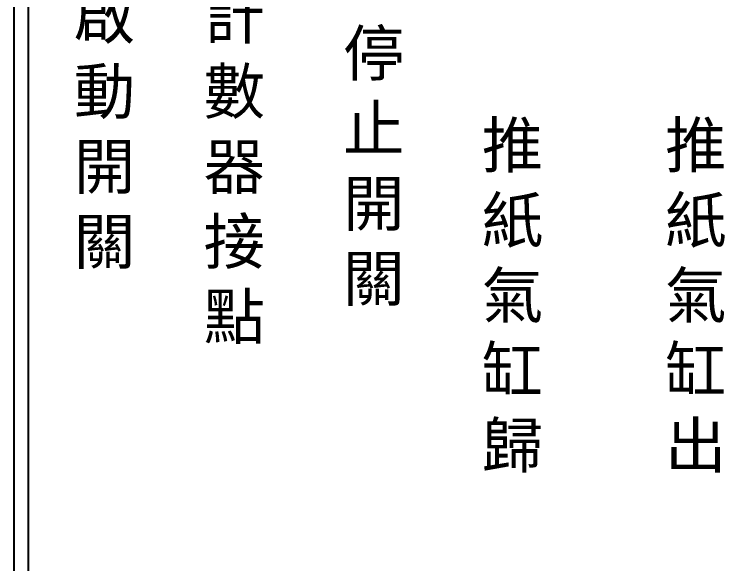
# Model space of a CAD drawing. Extents: x 275 to 562, y 265 to 469.
# Drawn here: x 274.9 to 336.4, y 312.5 to 360.1 of the extents above; entities that cross this region are included whole.
import ezdxf

# ---------------------------------------------------------------- set-up
doc = ezdxf.new("R2010")
doc.units = 0
doc.layers.add('圖框層', color=7, linetype='CONTINUOUS')
doc.layers.add('標尺寸層', color=3, linetype='CONTINUOUS')
doc.styles.add('CNS', font='romanc.shx', dxfattribs={"bigfont": 'chineset.shx'})

msp = doc.modelspace()

# ---------------------------------------------------------------- linework, layer by layer
at = {"layer": '圖框層', "color": 7}
for p, q in [((274.898, 264.945), (274.898, 468.914)), ((276.148, 266.195), (276.148, 467.665))]:
    msp.add_line(p, q, dxfattribs=at)

# ---------------------------------------------------------------- texts
at = {"layer": '標尺寸層', "color": 7, "char_height": 3.9, "style": 'CNS'}
for s, insert, width, attachment_point in [('{\\fDFKai-SB|b0|i0|c136|p65;啟動開關}', (280.057, 361.903), 4.96081, 1), ('{\\fDFKai-SB|b0|i0|c136|p65;計數器接點}', (291.301, 361.903), 4.96081, 1), ('{\\fDFKai-SB|b0|i0|c136|p65;停止開關}', (306.032, 346.782), 6.57065, 5), ('{\\fDFKai-SB|b0|i0|c136|p65;推紙氣缸歸}', (318.044, 335.596), 4.96081, 5), ('{\\fDFKai-SB|b0|i0|c136|p65;推紙氣缸出}', (333.917, 335.596), 4.96081, 5)]:
    msp.add_mtext(s, dxfattribs=dict(at, insert=insert, width=width, attachment_point=attachment_point))

doc.saveas('drawing.dxf')
